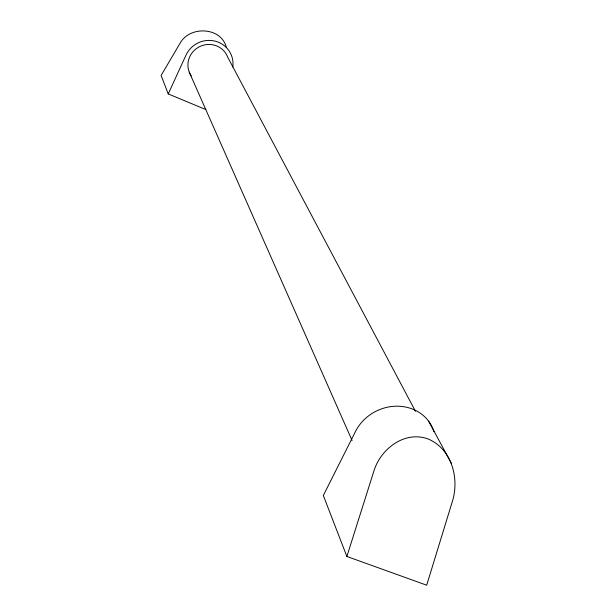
<?xml version="1.0" encoding="UTF-8"?>
<svg xmlns="http://www.w3.org/2000/svg" width="616" height="616" viewBox="0 0 616 616"><rect width="100%" height="100%" fill="white"/><g stroke="black" fill="none" stroke-linecap="round" stroke-linejoin="round"><path stroke-width="0.92" d="M346.87 556.471L373.681 471.71C380.18 449.28 404.389 430.276 428.089 438.977C451.643 448.764 459.567 478.232 452.452 501.139L426.688 585.2L346.87 556.471L323.323 495.503L355.524 431.416A42.943 38.462 -25.7 0 1 397.205 406.19A42.943 38.462 -25.7 0 1 433.98 431.716M205.883 109.579L168.23 93.925L186.017 55.124A24.771 23.947 -26.2 0 1 215.223 41.164A24.771 23.947 -26.2 0 1 232.81 67.09M428.605 421.159L451.366 463.309M415.5 411.38L227.681 57.096A20.636 19.958 -26.2 0 0 199.23 46.831A20.636 19.958 -26.2 0 0 191.26 75.961M189.235 72.111L352.098 440.509M168.23 93.925L161.099 75.468L180.403 42.673C190.236 25.703 220.921 27.081 226.234 46.931"/></g></svg>
